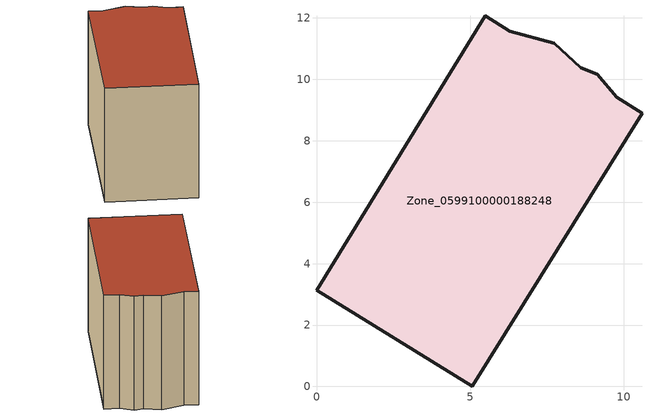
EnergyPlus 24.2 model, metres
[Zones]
Zone_0599100000188248
 floor ground (C_G): 10.6,8.9 5.07,0 0,3.13 5.5,12.08 6.29,11.57 7.75,11.17 8.61,10.38 9.15,10.17 9.78,9.42 z0
 wall outside (C_F): 5.5,12.08 0,3.13 5.07,0 10.6,8.9 9.78,9.42 9.15,10.17 8.61,10.38 7.75,11.17 6.29,11.57 5.5,12.08 z0:8.14
 roof outside (C_R): 7.75,11.17 6.29,11.57 5.5,12.08 0,3.13 5.07,0 10.6,8.9 9.78,9.42 9.15,10.17 8.61,10.38 z8.14
[BUILDING]
Pand.0599100000188248: North Axis=0; Terrain=City; Loads Convergence Tolerance Value=0.04; Temperature Convergence Tolerance Value=0.4; Solar Distribution=FullExterior; Maximum Number of Warmup Days=25; Minimum Number of Warmup Days=1
[Site:Location]
Rotterdam.The.Hague.AP_ZH_NLD Design_Conditions: Latitude=51.96; Longitude=4.45; Time Zone=1; Elevation=-4.5
[SITE:GROUNDTEMPERATURE:BUILDINGSURFACE]
18, 18, 18, 18, 18, 18, 18, 18, 18, 18, 18, 18
[MATERIAL] Thermal Absorptance=0.9; Solar Absorptance=0.7; Visible Absorptance=0.7
Name | Roughness | Thickness | Conductivity | Density | Specific Heat
G.D.1965 | MediumSmooth | 0.15 | 1 | 540 | 1210
F.D.1965 | Rough | 0.3 | 0.857143 | 1920 | 840
R.D.1965 | MediumRough | 0.2 | 0.08 | 1500 | 1000
[CONSTRUCTION]
C_G: G.D.1965
C_F: F.D.1965
C_R: R.D.1965
[ZONE]
Zone_0599100000188248: Type=1; Multiplier=1; Ceiling Height=Autocalculate; Volume=Autocalculate; Floor Area=autocalculate; Part of Total Floor Area=Yes
[ZONEINFILTRATION:DESIGNFLOWRATE]
Infil_Zone_0599100000188248: Zone or ZoneList or Space or SpaceList=Zone_0599100000188248; Schedule=AlwaysOn; Design Flow Rate Calculation Method=Flow/Area; Flow Rate per Floor Area=0.0042; Constant Term Coefficient=1; Temperature Term Coefficient=0; Velocity Term Coefficient=0; Velocity Squared Term Coefficient=0
[HVACTEMPLATE:ZONE:IDEALLOADSAIRSYSTEM]
Zone_0599100000188248: Maximum Heating Supply Air Temperature=50; Minimum Cooling Supply Air Temperature=13; Maximum Heating Supply Air Humidity Ratio=0.0156; Minimum Cooling Supply Air Humidity Ratio=0.0077; Heating Limit=NoLimit; Cooling Limit=NoLimit; Dehumidification Control Type=ConstantSensibleHeatRatio; Cooling Sensible Heat Ratio=0.7; Dehumidification Setpoint=60; Humidification Control Type=None; Humidification Setpoint=30; Outdoor Air Method=None; Outdoor Air Flow Rate per Person=0.00944; Outdoor Air Flow Rate per Zone Floor Area=0; Outdoor Air Flow Rate per Zone=0; Demand Controlled Ventilation Type=None; Outdoor Air Economizer Type=NoEconomizer; Heat Recovery Type=None; Sensible Heat Recovery Effectiveness=0.7; Latent Heat Recovery Effectiveness=0.65
[ZONECONTROL:THERMOSTAT]
ThermostatControl_Zone_0599100000188248: Zone or ZoneList=Zone_0599100000188248; Control Type Schedule=DualSetpointControlType; Control 1=Thermostat_Zone_0599100000188248; Temperature Difference Between Cutout And Setpoint=0
[THERMOSTATSETPOINT:DUALSETPOINT]
Thermostat_Zone_0599100000188248: Heating Setpoint Temperature Schedule=HeatingSetpoint_Zone_0599100000188248; Cooling Setpoint Temperature Schedule=CoolingSetpoint_Zone_0599100000188248
[SCHEDULE:COMPACT]
HeatingSetpoint_Zone_0599100000188248: Through: 12/31, For: AllDays, Until: 24:00, 21
CoolingSetpoint_Zone_0599100000188248: Through: 12/31, For: AllDays, Until: 24:00, 24
DualSetpointControlType: Through: 12/31, For: AllDays, Until: 24:00, 4
AlwaysOn: Through: 12/31, For: AllDays, Until: 24:00, 1
